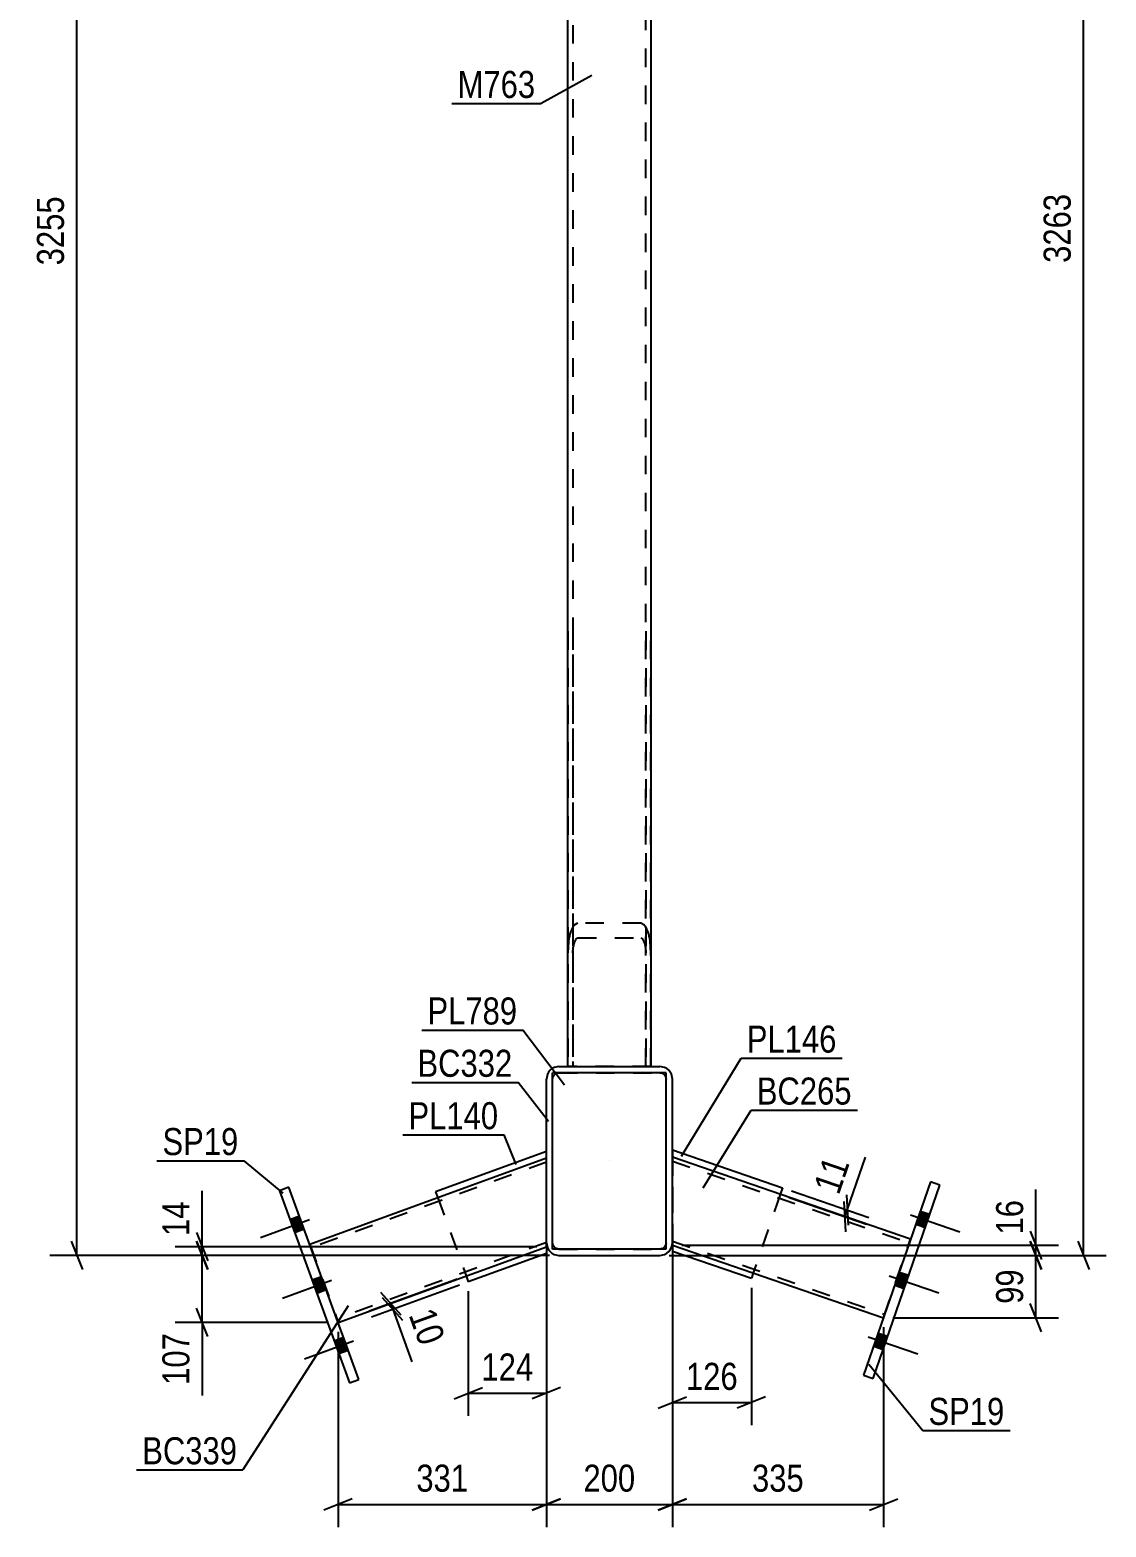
# Model space of a CAD drawing. Header units: millimetres. Extents: x -212 to 629, y -168 to 426.
# Drawn here: x 307.7 to 421.6, y 109 to 267.6 of the extents above; entities that cross this region are included whole.
import ezdxf

# ---------------------------------------------------------------- set-up
doc = ezdxf.new("R2010")
doc.units = ezdxf.units.MM
doc.linetypes.add('DXK_LINE_DOT2', pattern=[3.9198, 1.9599, -1.9599])
doc.linetypes.add('DXK_LINE_DOT3', pattern=[5.9187, 2.979, -0.9799, 0.9799, -0.9799])
doc.styles.add('Arial Narrow', font='ARIALN.TTF', dxfattribs={"height": 0.2})

# ---------------------------------------------------------------- blocks, each defined once
blk = doc.blocks.new('Part-284936395-26172 - 26163')
at = {"color": 2, "linetype": 'Continuous'}
for p, q in [((362.41, 148.1), (337.35, 138.98)), ((340.36, 130.71), (362.41, 138.73)), ((362.41, 139.15), (362.41, 138.73))]:
    blk.add_line(p, q, dxfattribs=at)
at = {"color": 7, "linetype": 'DXK_LINE_DOT2'}
for p, q in [((362.41, 147.67), (337.48, 138.6)), ((362.41, 139.15), (362.41, 148.1)), ((337.35, 138.98), (340.36, 130.71)), ((362.41, 139.16), (340.22, 131.08))]:
    blk.add_line(p, q, dxfattribs=at)
blk = doc.blocks.new('Part-284936395-26165 - 26163')
at = {"color": 2, "linetype": 'Continuous'}
for p, q in [((362.51, 156.99), (362.41, 156.48)), ((363.74, 157.81), (363.23, 157.71)), ((363.74, 157.81), (374.41, 157.81)), ((374.92, 157.71), (374.41, 157.81)), ((375.74, 156.48), (375.64, 156.99)), ((362.41, 139.15), (362.41, 156.48)), ((375.74, 139.15), (375.74, 156.48)), ((362.41, 139.15), (362.51, 138.64)), ((375.64, 138.64), (375.74, 139.15)), ((363.23, 137.92), (363.74, 137.81)), ((363.74, 137.81), (374.41, 137.81)), ((374.41, 137.81), (374.92, 137.92))]:
    blk.add_line(p, q, dxfattribs=at)
at = {"color": 7, "linetype": 'DXK_LINE_DOT2'}
for p, q in [((363.48, 157.1), (363.74, 157.15)), ((363.74, 157.15), (374.41, 157.15)), ((374.41, 157.15), (374.66, 157.1)), ((363.07, 156.48), (363.12, 156.74)), ((363.07, 139.15), (363.07, 156.48)), ((375.02, 156.74), (375.07, 156.48)), ((375.07, 139.15), (375.07, 156.48)), ((363.12, 138.89), (363.07, 139.15)), ((363.74, 138.48), (363.48, 138.53)), ((363.74, 138.48), (374.41, 138.48)), ((374.66, 138.53), (374.41, 138.48)), ((375.07, 139.15), (375.02, 138.89))]:
    blk.add_line(p, q, dxfattribs=at)
at = {"color": 7, "linetype": 'DXK_LINE_DOT3'}
blk.add_line((369.07, 147.81), (369.07, 147.81), dxfattribs=at)
at = {"color": 2, "linetype": 'Continuous'}
for centre, start, end in [((363.74, 156.48), 112.5, 157.5), ((374.41, 156.48), 22.5, 67.5), ((363.74, 139.15), 202.5, 247.5), ((374.41, 139.15), 292.5, 337.5)]:
    blk.add_arc(centre, 1.33, start, end, dxfattribs=at)
at = {"color": 7, "linetype": 'DXK_LINE_DOT2'}
for centre, start, end in [((363.74, 156.48), 112.5, 157.5), ((374.41, 156.48), 22.5, 67.5), ((363.74, 139.15), 202.5, 247.5), ((374.41, 139.15), 292.5, 337.5)]:
    blk.add_arc(centre, 0.667, start, end, dxfattribs=at)
blk = doc.blocks.new('Part-284936395-26232 - 26163')
at = {"color": 2, "linetype": 'Continuous'}
for p, q in [((363.07, 138.48), (363.07, 157.15)), ((375.07, 157.15), (363.07, 157.15)), ((375.07, 138.48), (375.07, 157.15)), ((375.07, 138.48), (363.07, 138.48))]:
    blk.add_line(p, q, dxfattribs=at)
blk = doc.blocks.new('Part-284936395-26168 - 26163')
at = {"color": 2, "linetype": 'Continuous'}
for p, q in [((364.67, 157.81), (364.67, 350.4)), ((373.47, 350.4), (373.47, 157.81))]:
    blk.add_line(p, q, dxfattribs=at)
at = {"color": 7, "linetype": 'DXK_LINE_DOT2'}
for p, q in [((364.67, 350.4), (373.47, 350.4)), ((365.21, 350.4), (365.21, 157.81)), ((372.94, 157.81), (372.94, 350.4)), ((373.47, 157.81), (364.67, 157.81))]:
    blk.add_line(p, q, dxfattribs=at)
blk = doc.blocks.new('Part-284936395-26183 - 26163')
at = {"color": 2, "linetype": 'Continuous'}
for p, q in [((400.95, 139.52), (375.74, 148.2)), ((375.74, 139.15), (375.74, 138.96)), ((375.74, 138.96), (375.74, 138.89)), ((375.74, 138.89), (398.09, 131.2))]:
    blk.add_line(p, q, dxfattribs=at)
at = {"color": 7, "linetype": 'DXK_LINE_DOT2'}
for p, q in [((375.74, 148.13), (375.74, 148.2)), ((375.74, 148.2), (375.74, 139.14)), ((375.74, 147.78), (400.82, 139.14)), ((375.74, 147.68), (375.74, 147.35)), ((398.09, 131.2), (400.95, 139.52)), ((375.74, 139.32), (398.22, 131.58))]:
    blk.add_line(p, q, dxfattribs=at)
blk = doc.blocks.new('Part-284936395-26186 - 26163')
at = {"color": 2, "linetype": 'Continuous'}
for p, q in [((403.05, 145.6), (395.99, 125.11)), ((397, 124.77), (404.06, 145.25)), ((404.06, 145.25), (403.05, 145.6)), ((395.99, 125.11), (397, 124.77))]:
    blk.add_line(p, q, dxfattribs=at)
blk = doc.blocks.new('Part-284936395-26187 - 26163')
at = {"color": 2, "linetype": 'Continuous'}
for p, q in [((335.15, 145.02), (334.14, 144.66)), ((334.14, 144.66), (341.56, 124.3)), ((342.56, 124.66), (335.15, 145.02)), ((341.56, 124.3), (342.56, 124.66))]:
    blk.add_line(p, q, dxfattribs=at)
blk = doc.blocks.new('Part-284936395-26195 - 26163')
at = {"color": 7, "linetype": 'DXK_LINE_DOT2'}
for p, q in [((364.67, 203.91), (364.67, 157.81)), ((365.21, 203.91), (365.21, 157.81)), ((372.94, 203.91), (372.94, 157.81)), ((373.47, 157.81), (373.47, 203.91)), ((365.54, 172.87), (365.33, 172.76)), ((365.74, 172.99), (365.54, 172.87)), ((372.41, 172.99), (365.74, 172.99)), ((372.78, 172.77), (372.41, 172.99)), ((365.54, 171.3), (365.74, 171.42)), ((365.74, 171.42), (372.41, 171.42)), ((372.41, 171.42), (372.61, 171.3)), ((372.81, 172.76), (372.78, 172.77)), ((364.75, 171.05), (364.67, 169.85)), ((365.21, 169.85), (365.25, 170.45)), ((372.9, 170.45), (372.94, 169.85)), ((373.47, 169.85), (373.39, 171.05)), ((364.67, 157.81), (373.47, 157.81))]:
    blk.add_line(p, q, dxfattribs=at)
for centre, radius, start, end in [((368.42, 170.76), 3.68, 147.1245, 175.4089), ((367.08, 170.3), 1.84, 147.1245, 175.4089), ((371.07, 170.3), 1.84, 4.5911, 32.8755), ((369.72, 170.76), 3.68, 4.5911, 32.8755)]:
    blk.add_arc(centre, radius, start, end, dxfattribs=at)
blk = doc.blocks.new('Part-284936395-26198 - 26163')
at = {"color": 2, "linetype": 'Continuous'}
for p, q in [((375.74, 148.99), (387.41, 144.97)), ((387.41, 144.97), (387.16, 144.27)), ((375.74, 138.89), (375.74, 138.27)), ((375.74, 138.27), (384.11, 135.39)), ((384.3, 135.95), (384.11, 135.39))]:
    blk.add_line(p, q, dxfattribs=at)
at = {"color": 7, "linetype": 'DXK_LINE_DOT2'}
for p, q in [((375.74, 148.99), (375.74, 138.89)), ((387.16, 144.27), (384.3, 135.95))]:
    blk.add_line(p, q, dxfattribs=at)
blk = doc.blocks.new('Part-284936395-26199 - 26163')
at = {"color": 2, "linetype": 'Continuous'}
for p, q in [((362.41, 148.81), (350.67, 144.54)), ((350.67, 144.54), (350.9, 143.91)), ((362.41, 138.02), (354.14, 135.01)), ((362.41, 138.73), (362.41, 138.02)), ((353.91, 135.64), (354.14, 135.01))]:
    blk.add_line(p, q, dxfattribs=at)
at = {"color": 7, "linetype": 'DXK_LINE_DOT2'}
for p, q in [((362.41, 138.73), (362.41, 148.81)), ((350.9, 143.91), (353.91, 135.64))]:
    blk.add_line(p, q, dxfattribs=at)
blk = doc.blocks.new('Bolt-284936395-26269 - 26163')
at = {"linetype": 'Continuous'}
for points in [[(401.98, 142.51), (401.51, 141.13), (402.52, 140.78), (402.99, 142.17)], [(401.98, 142.51), (401.51, 141.13), (402.52, 140.78), (402.99, 142.17)], [(401.98, 142.51), (401.51, 141.13), (402.52, 140.78), (402.99, 142.17)], [(399.76, 136.05), (399.28, 134.66), (400.29, 134.32), (400.77, 135.7)], [(399.76, 136.05), (399.28, 134.66), (400.29, 134.32), (400.77, 135.7)], [(397.54, 129.59), (397.06, 128.2), (398.07, 127.86), (398.54, 129.24)], [(397.54, 129.59), (397.06, 128.2), (398.07, 127.86), (398.54, 129.24)], [(397.54, 129.59), (397.06, 128.2), (398.07, 127.86), (398.54, 129.24)]]:
    blk.add_hatch(color=1, dxfattribs=at).paths.add_polyline_path(points)
at = {"color": 1, "linetype": 'Continuous'}
for p, q in [((400.93, 142.1), (406.16, 140.3)), ((400.93, 142.1), (406.16, 140.3)), ((400.93, 142.1), (406.16, 140.3)), ((401.51, 141.13), (402.52, 140.78)), ((401.51, 141.13), (402.52, 140.78)), ((401.51, 141.13), (402.52, 140.78)), ((401.98, 142.51), (402.99, 142.17)), ((401.98, 142.51), (402.99, 142.17)), ((401.98, 142.51), (402.99, 142.17)), ((398.7, 135.64), (403.93, 133.84)), ((398.7, 135.64), (403.93, 133.84)), ((399.76, 136.05), (400.77, 135.7)), ((399.76, 136.05), (400.77, 135.7)), ((399.28, 134.66), (400.29, 134.32)), ((399.28, 134.66), (400.29, 134.32)), ((396.48, 129.18), (401.71, 127.38)), ((396.48, 129.18), (401.71, 127.38)), ((396.48, 129.18), (401.71, 127.38)), ((397.54, 129.59), (398.54, 129.24)), ((397.54, 129.59), (398.54, 129.24)), ((397.54, 129.59), (398.54, 129.24)), ((397.06, 128.2), (398.07, 127.86)), ((397.06, 128.2), (398.07, 127.86)), ((397.06, 128.2), (398.07, 127.86))]:
    blk.add_line(p, q, dxfattribs=at)
blk = doc.blocks.new('Bolt-284936395-26270 - 26163')
at = {"linetype": 'Continuous'}
for points in [[(336.77, 140.57), (336.26, 141.95), (335.26, 141.59), (335.76, 140.21)], [(336.77, 140.57), (336.26, 141.95), (335.26, 141.59), (335.76, 140.21)], [(336.77, 140.57), (336.26, 141.95), (335.26, 141.59), (335.76, 140.21)], [(339.1, 134.15), (338.6, 135.53), (337.6, 135.17), (338.1, 133.79)], [(339.1, 134.15), (338.6, 135.53), (337.6, 135.17), (338.1, 133.79)], [(341.44, 127.73), (340.94, 129.11), (339.94, 128.74), (340.44, 127.37)], [(341.44, 127.73), (340.94, 129.11), (339.94, 128.74), (340.44, 127.37)], [(341.44, 127.73), (340.94, 129.11), (339.94, 128.74), (340.44, 127.37)]]:
    blk.add_hatch(color=1, dxfattribs=at).paths.add_polyline_path(points)
at = {"color": 1, "linetype": 'Continuous'}
for p, q in [((337.33, 141.56), (332.13, 139.67)), ((337.33, 141.56), (332.13, 139.67)), ((337.33, 141.56), (332.13, 139.67)), ((336.26, 141.95), (335.26, 141.59)), ((336.26, 141.95), (335.26, 141.59)), ((336.26, 141.95), (335.26, 141.59)), ((336.77, 140.57), (335.76, 140.21)), ((336.77, 140.57), (335.76, 140.21)), ((336.77, 140.57), (335.76, 140.21)), ((339.67, 135.14), (334.47, 133.25)), ((339.67, 135.14), (334.47, 133.25)), ((338.6, 135.53), (337.6, 135.17)), ((338.6, 135.53), (337.6, 135.17)), ((339.1, 134.15), (338.1, 133.79)), ((339.1, 134.15), (338.1, 133.79)), ((342, 128.72), (336.8, 126.82)), ((342, 128.72), (336.8, 126.82)), ((342, 128.72), (336.8, 126.82)), ((340.94, 129.11), (339.94, 128.74)), ((340.94, 129.11), (339.94, 128.74)), ((340.94, 129.11), (339.94, 128.74)), ((341.44, 127.73), (340.44, 127.37)), ((341.44, 127.73), (340.44, 127.37)), ((341.44, 127.73), (340.44, 127.37))]:
    blk.add_line(p, q, dxfattribs=at)
blk = doc.blocks.new('StraightDimension-284936395-27463 - 26163')
at = {"color": 7, "linetype": 'Continuous'}
for p, q in [((362.41, 137.74), (362.41, 120.81)), ((354.14, 134.01), (354.14, 120.81)), ((352.64, 122.61), (355.64, 123.81)), ((363.91, 123.81), (360.91, 122.61)), ((354.14, 123.21), (362.41, 123.21))]:
    blk.add_line(p, q, dxfattribs=at)
at = {"color": 0}
blk.add_wipeout([(361.61, 123.96), (361.61, 128.16), (354.93, 128.16), (354.93, 123.96)], dxfattribs=at)
at = {"color": 3, "style": 'Arial Narrow'}
blk.add_text('124', height=2.863, dxfattribs=at).set_placement((355.53, 124.56))
blk = doc.blocks.new('StraightDimension-284936395-27384 - 26163')
at = {"color": 7, "linetype": 'Continuous'}
for p, q in [((325.37, 139.31), (326.57, 136.31)), ((362.74, 137.81), (323.12, 137.81)), ((325.97, 130.71), (325.97, 137.81)), ((326.57, 129.21), (325.37, 132.21)), ((339.36, 130.71), (323.12, 130.71))]:
    blk.add_line(p, q, dxfattribs=at)
at = {"color": 0}
blk.add_wipeout([(325.22, 130.18), (321.02, 130.18), (321.02, 123.5), (325.22, 123.5)], dxfattribs=at)
at = {"color": 7, "linetype": 'Continuous'}
blk.add_line((325.97, 130.71), (325.97, 122.97), dxfattribs=at)
blk.add_line((325.97, 130.71), (325.97, 122.97), dxfattribs=at)
at = {"color": 3, "style": 'Arial Narrow'}
blk.add_text('107', height=2.863, rotation=90.0002, dxfattribs=at).set_placement((324.62, 124.1))
blk = doc.blocks.new('StraightDimension-284936395-27506 - 26163')
at = {"color": 7, "linetype": 'Continuous'}
for p, q in [((413.62, 140.39), (414.82, 137.39)), ((376.74, 138.89), (416.62, 138.89)), ((414.82, 136.31), (413.62, 139.31)), ((414.22, 137.81), (414.22, 138.89)), ((375.41, 137.81), (416.62, 137.81))]:
    blk.add_line(p, q, dxfattribs=at)
at = {"color": 0}
blk.add_wipeout([(413.47, 144.27), (409.27, 144.27), (409.27, 139.42), (413.47, 139.42)], dxfattribs=at)
at = {"color": 7, "linetype": 'Continuous'}
blk.add_line((414.22, 138.89), (414.22, 144.8), dxfattribs=at)
blk.add_line((414.22, 138.89), (414.22, 144.8), dxfattribs=at)
at = {"color": 3, "style": 'Arial Narrow'}
blk.add_text('16', height=2.863, rotation=90.0002, dxfattribs=at).set_placement((412.87, 140.02))
blk = doc.blocks.new('StraightDimension-284936395-27383 - 26163')
at = {"color": 7, "linetype": 'Continuous'}
for p, q in [((325.37, 140.23), (326.57, 137.23)), ((361.41, 138.73), (323.12, 138.73)), ((326.57, 136.31), (325.37, 139.31)), ((325.97, 137.81), (325.97, 138.73)), ((362.74, 137.81), (323.12, 137.81))]:
    blk.add_line(p, q, dxfattribs=at)
at = {"color": 0}
blk.add_wipeout([(325.22, 144.11), (321.02, 144.11), (321.02, 139.26), (325.22, 139.26)], dxfattribs=at)
at = {"color": 7, "linetype": 'Continuous'}
blk.add_line((325.97, 138.73), (325.97, 144.64), dxfattribs=at)
blk.add_line((325.97, 138.73), (325.97, 144.64), dxfattribs=at)
at = {"color": 3, "style": 'Arial Narrow'}
blk.add_text('14', height=2.863, rotation=90.0002, dxfattribs=at).set_placement((324.62, 139.86))
blk = doc.blocks.new('StraightDimension-284936395-27335 - 26163')
at = {"color": 7, "linetype": 'Continuous'}
for p, q in [((362.41, 138.47), (362.41, 109.04)), ((340.36, 129.71), (340.36, 109.04)), ((341.86, 112.04), (338.86, 110.84)), ((340.36, 111.44), (362.41, 111.44)), ((360.91, 110.84), (363.91, 112.04))]:
    blk.add_line(p, q, dxfattribs=at)
at = {"color": 0}
blk.add_wipeout([(354.72, 112.19), (354.72, 116.39), (348.04, 116.39), (348.04, 112.19)], dxfattribs=at)
at = {"color": 3, "style": 'Arial Narrow'}
blk.add_text('331', height=2.863, dxfattribs=at).set_placement((348.64, 112.79))
blk = doc.blocks.new('StraightDimension-284936395-27333 - 26163')
at = {"color": 7, "linetype": 'Continuous'}
for p, q in [((375.74, 139.43), (375.74, 109.04)), ((398.09, 130.2), (398.09, 109.04)), ((377.24, 112.04), (374.24, 110.84)), ((375.74, 111.44), (398.09, 111.44)), ((396.59, 110.84), (399.59, 112.04))]:
    blk.add_line(p, q, dxfattribs=at)
at = {"color": 0}
blk.add_wipeout([(390.26, 112.19), (390.26, 116.39), (383.57, 116.39), (383.57, 112.19)], dxfattribs=at)
at = {"color": 3, "style": 'Arial Narrow'}
blk.add_text('335', height=2.863, dxfattribs=at).set_placement((384.17, 112.79))
blk = doc.blocks.new('StraightDimension-284936395-27334 - 26163')
at = {"color": 7, "linetype": 'Continuous'}
for p, q in [((362.41, 138.47), (362.41, 109.04)), ((375.74, 139.43), (375.74, 109.04)), ((363.91, 112.04), (360.91, 110.84)), ((362.41, 111.44), (375.74, 111.44)), ((374.24, 110.84), (377.24, 112.04))]:
    blk.add_line(p, q, dxfattribs=at)
at = {"color": 0}
blk.add_wipeout([(372.41, 112.19), (372.41, 116.39), (365.73, 116.39), (365.73, 112.19)], dxfattribs=at)
at = {"color": 3, "style": 'Arial Narrow'}
blk.add_text('200', height=2.863, dxfattribs=at).set_placement((366.33, 112.79))
blk = doc.blocks.new('StraightDimension-284936395-27412 - 26163')
at = {"color": 7, "linetype": 'Continuous'}
for p, q in [((313.29, 353.31), (312.09, 356.31)), ((338.63, 354.81), (309.84, 354.81)), ((312.69, 137.81), (312.69, 354.81)), ((312.09, 139.31), (313.29, 136.31)), ((362.74, 137.81), (309.84, 137.81))]:
    blk.add_line(p, q, dxfattribs=at)
at = {"color": 0}
blk.add_wipeout([(311.94, 250.57), (307.74, 250.57), (307.74, 242.05), (311.94, 242.05)], dxfattribs=at)
at = {"color": 3, "style": 'Arial Narrow'}
blk.add_text('3255', height=2.863, rotation=90.0002, dxfattribs=at).set_placement((311.34, 242.65))
blk = doc.blocks.new('StraightDimension-284936395-27444 - 26163')
at = {"color": 7, "linetype": 'Continuous'}
for p, q in [((352.97, 135.3), (343.66, 131.91)), ((353.2, 134.67), (343.89, 131.28)), ((344.84, 133.93), (346.99, 131.53)), ((347.22, 130.9), (345.07, 133.31)), ((345.92, 132.73), (346.14, 132.1))]:
    blk.add_line(p, q, dxfattribs=at)
at = {"color": 0}
blk.add_wipeout([(348.69, 127.3), (352.64, 128.74), (350.97, 133.3), (347.03, 131.87)], dxfattribs=at)
at = {"color": 7, "linetype": 'Continuous'}
blk.add_line((346.14, 132.1), (348.16, 126.55), dxfattribs=at)
blk.add_line((346.14, 132.1), (348.16, 126.55), dxfattribs=at)
at = {"color": 3, "style": 'Arial Narrow'}
blk.add_text('10', height=2.863, rotation=-69.9983, dxfattribs=at).set_placement((347.8, 131.51))
blk = doc.blocks.new('StraightDimension-284936395-27507 - 26163')
at = {"color": 7, "linetype": 'Continuous'}
for p, q in [((413.62, 139.31), (414.82, 136.31)), ((375.41, 137.81), (416.62, 137.81)), ((414.22, 131.2), (414.22, 137.81)), ((414.82, 129.7), (413.62, 132.7)), ((399.09, 131.2), (416.62, 131.2))]:
    blk.add_line(p, q, dxfattribs=at)
at = {"color": 0}
blk.add_wipeout([(413.47, 136.93), (409.27, 136.93), (409.27, 132.08), (413.47, 132.08)], dxfattribs=at)
at = {"color": 3, "style": 'Arial Narrow'}
blk.add_text('99', height=2.863, rotation=90.0002, dxfattribs=at).set_placement((412.87, 132.68))
blk = doc.blocks.new('StraightDimension-284936395-27530 - 26163')
at = {"color": 7, "linetype": 'Continuous'}
for p, q in [((419.85, 353.82), (418.65, 356.82)), ((399.78, 355.32), (421.65, 355.32)), ((419.25, 137.81), (419.25, 355.32)), ((418.65, 139.31), (419.85, 136.31)), ((375.41, 137.81), (421.65, 137.81))]:
    blk.add_line(p, q, dxfattribs=at)
at = {"color": 0}
blk.add_wipeout([(418.5, 250.82), (414.3, 250.82), (414.3, 242.31), (418.5, 242.31)], dxfattribs=at)
at = {"color": 3, "style": 'Arial Narrow'}
blk.add_text('3263', height=2.863, rotation=90.0002, dxfattribs=at).set_placement((417.9, 242.91))
blk = doc.blocks.new('StraightDimension-284936395-27733 - 26163')
at = {"color": 7, "linetype": 'Continuous'}
for p, q in [((375.74, 137.27), (375.74, 119.82)), ((384.11, 134.39), (384.11, 119.82)), ((374.24, 121.62), (377.24, 122.82)), ((375.74, 122.22), (384.11, 122.22)), ((385.61, 122.82), (382.61, 121.62))]:
    blk.add_line(p, q, dxfattribs=at)
at = {"color": 0}
blk.add_wipeout([(383.27, 122.97), (383.27, 127.17), (376.58, 127.17), (376.58, 122.97)], dxfattribs=at)
at = {"color": 3, "style": 'Arial Narrow'}
blk.add_text('126', height=2.863, dxfattribs=at).set_placement((377.18, 123.57))
blk = doc.blocks.new('StraightDimension-284936395-27780 - 26163')
at = {"color": 7, "linetype": 'Continuous'}
for p, q in [((388.35, 144.65), (396.53, 141.83)), ((388.11, 143.94), (396.28, 141.13)), ((394.09, 140.29), (393.93, 143.52)), ((394.18, 144.23), (394.34, 141)), ((394.01, 141.91), (394.26, 142.61))]:
    blk.add_line(p, q, dxfattribs=at)
at = {"color": 0}
blk.add_wipeout([(395.3, 147.95), (391.33, 149.31), (389.75, 144.72), (393.72, 143.35)], dxfattribs=at)
at = {"color": 7, "linetype": 'Continuous'}
blk.add_line((394.26, 142.61), (396.18, 148.2), dxfattribs=at)
blk.add_line((394.26, 142.61), (396.18, 148.2), dxfattribs=at)
at = {"color": 3, "style": 'Arial Narrow'}
blk.add_text('11', height=2.863, rotation=71.0009, dxfattribs=at).set_placement((393.35, 144.12))
blk = doc.blocks.new('Mark-284936395-27272 - 26163')
at = {"color": 0}
blk.add_wipeout([(361.24, 260.37), (361.24, 263.37), (353.01, 263.37), (353.01, 260.37)], dxfattribs=at)
blk.add_wipeout([(361.24, 260.37), (361.24, 263.37), (353.01, 263.37), (353.01, 260.37)], dxfattribs=at)
at = {"color": 30, "linetype": 'Continuous'}
for p in [(367.23, 262.76), (352.41, 259.77)]:
    blk.add_line(p, (361.84, 259.77), dxfattribs=at)
at = {"color": 3, "style": 'Arial Narrow'}
blk.add_text('M763', height=2.863, dxfattribs=at).set_placement((353.01, 260.37))
blk = doc.blocks.new('Mark-284936395-27278 - 26163')
at = {"color": 0}
blk.add_wipeout([(329.68, 115.69), (329.68, 118.69), (319.63, 118.69), (319.63, 115.69)], dxfattribs=at)
blk.add_wipeout([(329.68, 115.69), (329.68, 118.69), (319.63, 118.69), (319.63, 115.69)], dxfattribs=at)
at = {"color": 30, "linetype": 'Continuous'}
for p in [(341.41, 132.46), (319.03, 115.09)]:
    blk.add_line(p, (330.28, 115.09), dxfattribs=at)
at = {"color": 3, "style": 'Arial Narrow'}
blk.add_text('BC339', height=2.863, dxfattribs=at).set_placement((319.63, 115.69))
blk = doc.blocks.new('Mark-284936395-26295 - 26163')
at = {"color": 0}
blk.add_wipeout([(359.33, 162.26), (359.33, 165.26), (349.82, 165.26), (349.82, 162.26)], dxfattribs=at)
blk.add_wipeout([(359.33, 162.26), (359.33, 165.26), (349.82, 165.26), (349.82, 162.26)], dxfattribs=at)
at = {"color": 30, "linetype": 'Continuous'}
for p in [(349.22, 161.66), (364.33, 155.83)]:
    blk.add_line(p, (359.93, 161.66), dxfattribs=at)
at = {"color": 3, "style": 'Arial Narrow'}
blk.add_text('PL789', height=2.863, dxfattribs=at).set_placement((349.82, 162.26))
blk = doc.blocks.new('Mark-284936395-27305 - 26163')
at = {"color": 0}
blk.add_wipeout([(393.13, 159.28), (393.13, 162.28), (383.62, 162.28), (383.62, 159.28)], dxfattribs=at)
blk.add_wipeout([(393.13, 159.28), (393.13, 162.28), (383.62, 162.28), (383.62, 159.28)], dxfattribs=at)
at = {"color": 30, "linetype": 'Continuous'}
for p, q in [((376.71, 148.33), (383.02, 158.68)), ((383.02, 158.68), (393.73, 158.68))]:
    blk.add_line(p, q, dxfattribs=at)
at = {"color": 3, "style": 'Arial Narrow'}
blk.add_text('PL146', height=2.863, dxfattribs=at).set_placement((383.62, 159.28))
blk = doc.blocks.new('Mark-284936395-27293 - 26163')
at = {"color": 0}
blk.add_wipeout([(410.89, 119.86), (410.89, 122.86), (402.85, 122.86), (402.85, 119.86)], dxfattribs=at)
blk.add_wipeout([(410.89, 119.86), (410.89, 122.86), (402.85, 122.86), (402.85, 119.86)], dxfattribs=at)
at = {"color": 30, "linetype": 'Continuous'}
for p, q in [((396.54, 126.29), (402.25, 119.26)), ((402.25, 119.26), (411.49, 119.26))]:
    blk.add_line(p, q, dxfattribs=at)
at = {"color": 3, "style": 'Arial Narrow'}
blk.add_text('SP19', height=2.863, dxfattribs=at).set_placement((402.85, 119.86))
blk = doc.blocks.new('Mark-284936395-26286 - 26163')
at = {"color": 0}
blk.add_wipeout([(357.32, 151.17), (357.32, 154.17), (347.81, 154.17), (347.81, 151.17)], dxfattribs=at)
blk.add_wipeout([(357.32, 151.17), (357.32, 154.17), (347.81, 154.17), (347.81, 151.17)], dxfattribs=at)
at = {"color": 30, "linetype": 'Continuous'}
for p in [(347.21, 150.57), (359.22, 147.43)]:
    blk.add_line(p, (357.92, 150.57), dxfattribs=at)
at = {"color": 3, "style": 'Arial Narrow'}
blk.add_text('PL140', height=2.863, dxfattribs=at).set_placement((347.81, 151.17))
blk = doc.blocks.new('Mark-284936395-27269 - 26163')
at = {"color": 0}
blk.add_wipeout([(358.81, 156.72), (358.81, 159.72), (348.76, 159.72), (348.76, 156.72)], dxfattribs=at)
blk.add_wipeout([(358.81, 156.72), (358.81, 159.72), (348.76, 159.72), (348.76, 156.72)], dxfattribs=at)
at = {"color": 30, "linetype": 'Continuous'}
for p in [(348.16, 156.12), (362.62, 151.97)]:
    blk.add_line(p, (359.41, 156.12), dxfattribs=at)
at = {"color": 3, "style": 'Arial Narrow'}
blk.add_text('BC332', height=2.863, dxfattribs=at).set_placement((348.76, 156.72))
blk = doc.blocks.new('Mark-284936395-27284 - 26163')
at = {"color": 0}
blk.add_wipeout([(394.73, 153.78), (394.73, 156.78), (384.68, 156.78), (384.68, 153.78)], dxfattribs=at)
blk.add_wipeout([(394.73, 153.78), (394.73, 156.78), (384.68, 156.78), (384.68, 153.78)], dxfattribs=at)
at = {"color": 30, "linetype": 'Continuous'}
for p, q in [((379.01, 144.98), (384.08, 153.18)), ((384.08, 153.18), (395.33, 153.18))]:
    blk.add_line(p, q, dxfattribs=at)
at = {"color": 3, "style": 'Arial Narrow'}
blk.add_text('BC265', height=2.863, dxfattribs=at).set_placement((384.68, 153.78))
blk = doc.blocks.new('Mark-284936395-27296 - 26163')
at = {"color": 0}
blk.add_wipeout([(329.81, 148.43), (329.81, 151.43), (321.77, 151.43), (321.77, 148.43)], dxfattribs=at)
blk.add_wipeout([(329.81, 148.43), (329.81, 151.43), (321.77, 151.43), (321.77, 148.43)], dxfattribs=at)
at = {"color": 30, "linetype": 'Continuous'}
for p in [(321.17, 147.83), (334.53, 144.4)]:
    blk.add_line(p, (330.41, 147.83), dxfattribs=at)
at = {"color": 3, "style": 'Arial Narrow'}
blk.add_text('SP19', height=2.863, dxfattribs=at).set_placement((321.77, 148.43))

msp = doc.modelspace()

# ---------------------------------------------------------------- block references
for name in ['Part-284936395-26168 - 26163', 'Part-284936395-26195 - 26163', 'Part-284936395-26165 - 26163', 'Part-284936395-26232 - 26163', 'Part-284936395-26172 - 26163', 'Part-284936395-26199 - 26163', 'Part-284936395-26198 - 26163', 'Part-284936395-26183 - 26163', 'Part-284936395-26187 - 26163', 'Part-284936395-26186 - 26163', 'Bolt-284936395-26270 - 26163', 'Bolt-284936395-26269 - 26163']:
    msp.add_blockref(name, (0, 0))

# ---------------------------------------------------------------- next in the draw order: block references
for name in ['StraightDimension-284936395-27506 - 26163', 'StraightDimension-284936395-27463 - 26163']:
    msp.add_blockref(name, (0, 0))

# ---------------------------------------------------------------- next in the draw order: block references
for name in ['StraightDimension-284936395-27384 - 26163', 'StraightDimension-284936395-27333 - 26163']:
    msp.add_blockref(name, (0, 0))

# ---------------------------------------------------------------- next in the draw order: block references
for name in ['StraightDimension-284936395-27383 - 26163', 'Mark-284936395-27293 - 26163']:
    msp.add_blockref(name, (0, 0))

# ---------------------------------------------------------------- next in the draw order: block references
msp.add_blockref('StraightDimension-284936395-27335 - 26163', (0, 0))

# ---------------------------------------------------------------- next in the draw order: block references
for name in ['StraightDimension-284936395-27334 - 26163', 'StraightDimension-284936395-27444 - 26163', 'Mark-284936395-27278 - 26163']:
    msp.add_blockref(name, (0, 0))

# ---------------------------------------------------------------- next in the draw order: block references
for name in ['StraightDimension-284936395-27412 - 26163', 'StraightDimension-284936395-27507 - 26163']:
    msp.add_blockref(name, (0, 0))

# ---------------------------------------------------------------- next in the draw order: block references
for name in ['StraightDimension-284936395-27530 - 26163', 'Mark-284936395-27272 - 26163', 'Mark-284936395-26295 - 26163', 'Mark-284936395-26286 - 26163', 'Mark-284936395-27296 - 26163']:
    msp.add_blockref(name, (0, 0))

# ---------------------------------------------------------------- next in the draw order: block references
for name in ['Mark-284936395-27269 - 26163', 'StraightDimension-284936395-27780 - 26163', 'StraightDimension-284936395-27733 - 26163']:
    msp.add_blockref(name, (0, 0))

# ---------------------------------------------------------------- next in the draw order: block references
msp.add_blockref('Mark-284936395-27305 - 26163', (0, 0))

# ---------------------------------------------------------------- next in the draw order: block references
msp.add_blockref('Mark-284936395-27284 - 26163', (0, 0))

doc.saveas('drawing.dxf')
